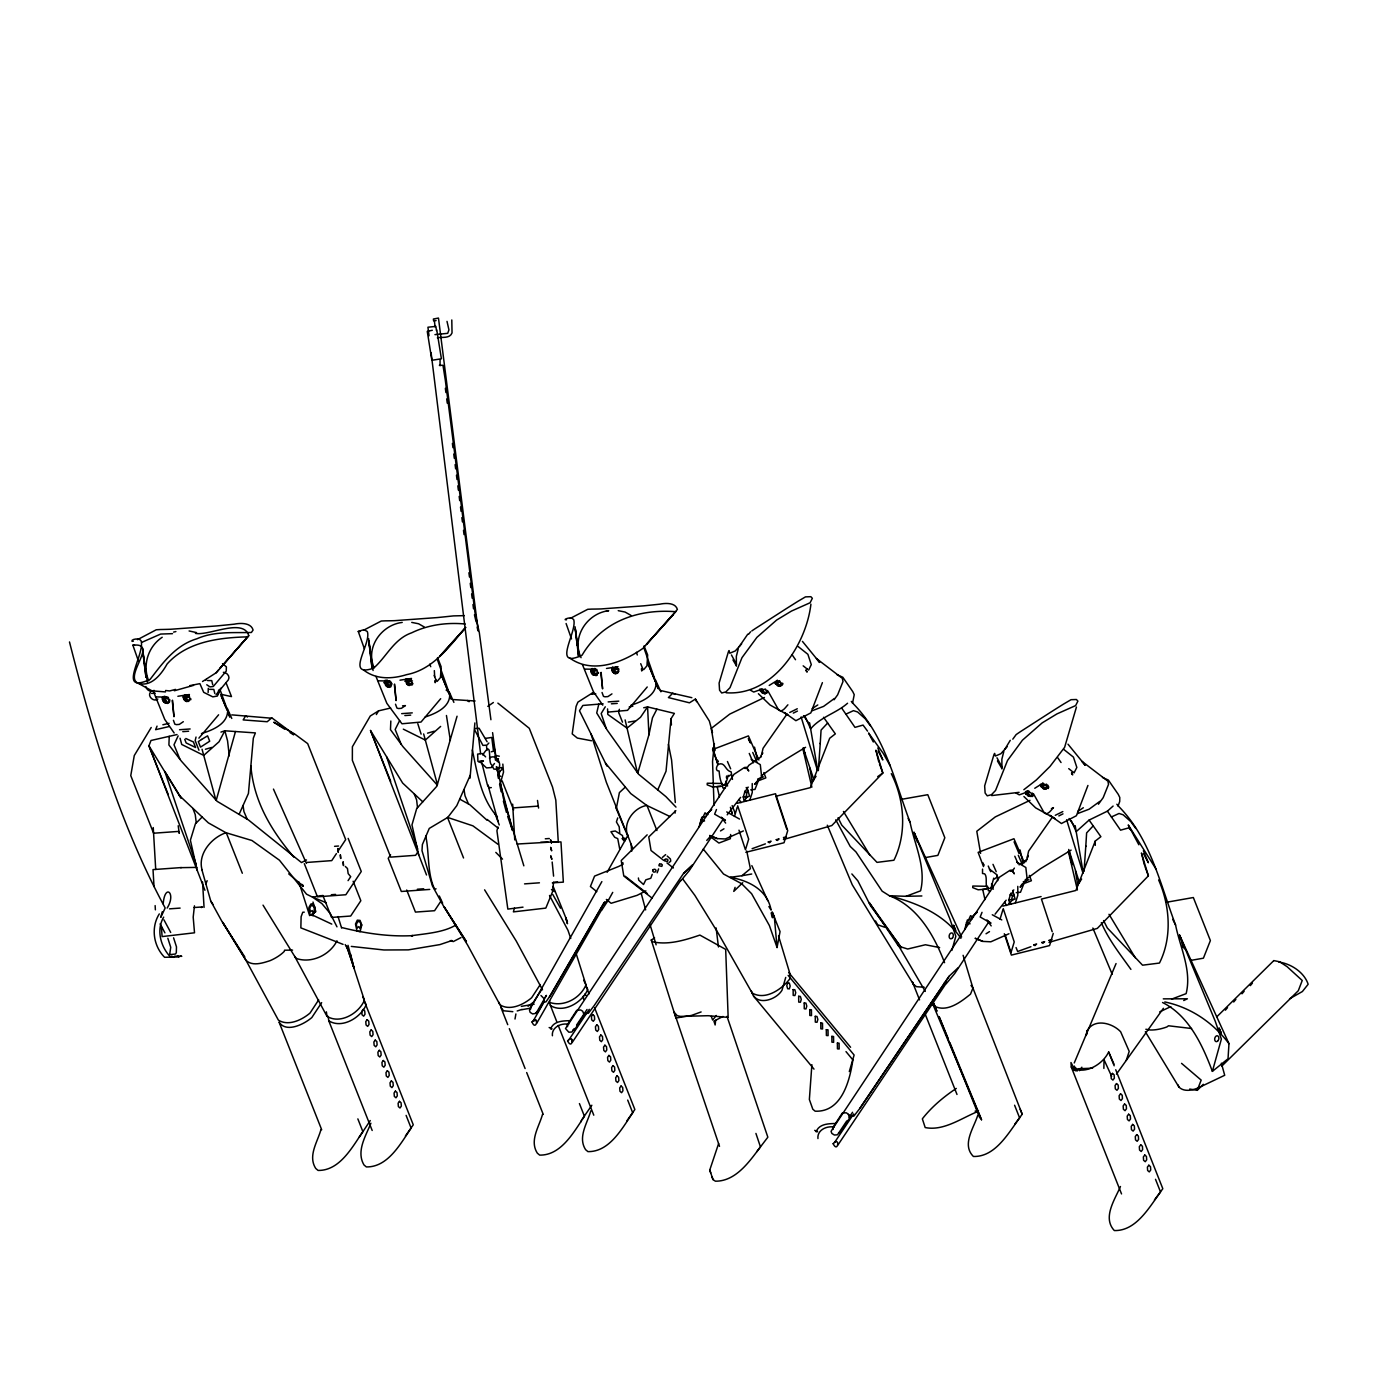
<?xml version="1.0" encoding="UTF-8"?>
<svg xmlns="http://www.w3.org/2000/svg" width="1377" height="1377" viewBox="0 0 1377 1377"><rect width="100%" height="100%" fill="white"/><g stroke="black" fill="none" stroke-linecap="round" stroke-linejoin="round"><path stroke-width="1.5" d="M1047.656 785.028L1048.792 787.145M169.233 736.334L168.906 744.974L181.42 761.188L217.136 801.328L248.462 819.969L301.494 862.57L306.486 859.954M390.827 721.014L390.483 729.672L402.996 746.713L437.249 785.045M1086.918 1034.127L1087.09 1030.839C1094.147 1018.085 1112.272 1022.836 1120.654 1031.786L1129.209 1051.374L1126.248 1060.428M818.334 770.621L820.262 743.098M1084.026 871.366L1085.816 845.926M162.486 698.982L167.822 698.432M591.094 671.167C605.553 669.893 584.468 666.313 592.764 674.61L594.193 675.229M612.111 669.635C624.779 669.102 608.737 664.368 612.61 671.942L615.209 673.697M218.375 693.629L218.599 690.015M820.227 743.7L821.071 730.085L827.646 723.045M1085.782 846.511L1086.625 832.913L1093.2 825.856M1180.537 939.08L1179.555 935.121L1228.972 1043.663L1228.026 1058.775L1212.38 1071.358C1202.482 1045.04 1188.919 1015.641 1162.567 1002.508M726.436 777.953L726.574 776.043M811.879 1064.696L809.366 1099.517L812.809 1109.225L815.15 1111.187C841.863 1112.358 849.747 1080.566 852.897 1059.929L845.994 1051.598M730.636 834.496L730.326 838.713L718.897 843.051L711.066 837.182M752.238 783.547L752.238 792.618L749.897 799.813M1017.792 886.358L1017.792 895.429L1015.434 902.641M188.838 696.9C184.243 698.552 180.421 696.177 186.274 694.697M301.89 884.344L303.181 886.099L288.705 873.861M384.166 682.837L385.112 680.341L387.35 680.118M405.182 681.305L406.129 678.809L411.448 679.687M470.022 778.177L474.893 722.908M643.696 707.761L647.586 706.917L674.386 713.389L671.029 718.691L666.038 771.206L657.741 789.916M714.388 743.649L712.546 761.429L714.026 805.407M194.45 905.825L193.193 917.134L194.518 932.797L162.107 936.584L161.367 926.428M451.794 319.963L452.035 332.89C449.78 338.845 442.241 336.797 437.37 337.795M553.537 882.433L552.504 891.848L545.826 908.097L513.397 911.884L514.464 908.063M1025.779 861.778L1028.326 855.599L1027.242 857.423L1028.619 851.106L1052.252 817.301M766.903 690.29C767.815 697.812 756.076 690.204 762.479 688.896M781.861 682.906L779.83 686.366L775.354 683.095L776.68 681.546L779.33 681.994L775.647 683.68M1032.457 793.1C1033.06 801.173 1020.873 791.534 1028.894 791.844M1047.415 785.716L1045.367 789.176L1040.892 785.923L1042.217 784.374L1044.885 784.804L1040.892 786.749M760.672 691.185L762.032 690.273M1026.209 793.995L1029.566 792.291M326.401 1011.854L326.969 1016.278C340.085 1024.591 358.984 1013.334 364.389 1000.253L348.054 949.855L345.214 944.588M328.174 1016.346L328.759 1020.787L372.186 1130.483M359.208 1137.213L370.258 1120.551M549.767 1001.045L549.492 1003.076L556.669 1021.441M580.801 1121.911L580.922 1121.016M756.782 1151.723L767.85 1137.195L727.004 1016.364M755.921 1133.426L760.448 1146.852C749.501 1161.482 735.817 1181.414 715.386 1181.191L712.993 1179.573L709.757 1170.037L718.622 1143.564M1075.144 1070.273L1073.871 1070.187L1074.439 1066.108M514.998 1019.032L515.893 1013.954M138.543 661.339L132.881 645.211C158.613 642.319 125.066 674.403 137.029 682.648L151.986 690.841L165.498 691.925M552.401 1035.762C551.437 1027.913 560.129 1022.836 568.598 1024.213M817.955 1138.572C816.991 1130.724 825.666 1125.646 834.152 1127.023M703.268 849.11L723.527 874.016L741.618 883.69L751.618 893.725L769.399 925.568L777.058 947.514L780.053 931.627L772.136 911.867M616.397 808.161L619.392 792.601L625.313 787.11M782.687 684.455L782.893 683.422M619.34 709.293L618.686 712.563L622.49 722.185M216.223 800.312L235.467 731.531M715.661 1020.254L715.145 1024.97L713.923 1021.166L723.011 1016.467M728.175 775.337C724.56 791.62 720.223 785.062 719.121 771.034C714.921 771.568 716.212 765.44 718.777 764.201C725.231 761.774 725.094 770.741 731.135 771.808L732.478 779.399M993.729 878.147L991.079 887.649M745.973 790.26L745.439 792.601L744.578 792.016L747.04 792.515L746.041 796.784L743.046 796.973M1011.51 893.088L1010.976 895.429L1010.116 894.826L1012.577 895.325L1011.596 899.611L1008.601 899.783M1074.249 1062.958L1116.058 963.556M1086.005 1035.521L1087.09 1030.839M598.806 704.129L596.723 712.976L607.446 730.43L638.549 774.184L665.934 796.646L675.969 807.094M198.976 750.241L195.173 740.619L196.033 737.039M391.533 683.87L387.591 686.675L384.579 682.889M497.097 761.447L498.474 758.727L495.754 758.916M738.279 648.687L736.334 656.364L736.385 666.175M1003.816 751.498L1001.871 759.175L1001.922 768.986M162.228 911.815L160.799 917.34L165.171 907.977C120.023 824.462 92.689 733.407 69.487 641.957M649.135 734.061L637.758 773.082M810.915 604.21C806.044 645.331 772.704 696.108 726.109 692.769M1076.453 707.038L1064.628 747.315L1049.98 766.473L1036.347 779.95L1023.851 789.71M497.975 826.957L496.925 830.779L507.838 909.095L523.019 907.15M951.886 950.405L955.827 936.291L949.751 918.545L914.001 832.31L915.481 838.249M1212.38 1071.358L1221.365 1039.101L1215.289 1021.355L1179.555 935.121L1184.323 948.822M699.155 826.648L701.822 817.232L706.212 816.475M964.709 929.475L967.36 920.043L971.766 919.302M785.733 977.412L781.981 990.287C776.06 1000.132 756.369 1006.432 751.842 992.283M849.299 1071.581L854.119 1055.04L788.143 975.364M470.28 775.182L456.803 805.631L447.818 817.37L429.263 828.42L422.378 844.583L421.999 850.642L432.378 885.824L443.842 906.668L466.407 941.661L444.306 907.082L467.578 945.001L499.971 1004.797C509.869 1011.2 523.535 1004.676 531.642 997.74L540.266 984.572M734.457 816.441L737.297 807.042M999.995 919.268L1002.852 909.87M1053.25 933.451L1049.584 945.569L1011.372 955.104L1004.315 933.744M612.662 667.088L611.801 668.413M700.187 823.429L705.007 812.826L707.916 814.599M965.742 926.256L970.561 915.653L973.453 917.426M735.094 887.356L733.769 891.401L742.754 882.709M482.725 754.975C492.553 739.449 487.923 758.934 491.038 764.338M457.061 716.212L436.922 786.164L416.715 808.523L411.964 824.909L418.711 854.824M760.397 691.306L764.424 689.326L762.789 689.997M774.976 682.665L775.492 683.956L779.382 681.942M1025.934 794.133L1029.738 792.257M852.501 703.32L854.239 694.679L852.724 691.547L842.81 677.243L836.958 674.661M1118.055 806.13L1119.708 801.517L1119.794 797.507L1118.279 794.374L1108.365 780.07L1102.495 777.471M652.216 874.361L650.787 878.268L645.83 879.834L643.507 884.516L638.756 880.178L638.394 877.992M657.173 872.794L658.602 868.887M207.152 880.695L205.896 883.776M320.961 1129.588C317.502 1142.101 307.691 1155.837 315.729 1168.453L318.07 1170.433C339.723 1170.829 352.288 1147.11 362.874 1131.619L357.848 1118.881M542.555 1114.286C539.096 1126.799 529.284 1140.535 537.323 1153.151L539.664 1155.114C561.3 1155.51 573.882 1131.808 584.468 1116.317L579.424 1103.579M590.819 1110.791C587.359 1123.288 577.548 1137.041 585.586 1149.657L587.927 1151.62C609.563 1152.015 622.146 1128.314 632.731 1112.823L627.688 1100.085M822.396 682.648L810.829 712.907L795.889 720.687L784.253 712.494L787.696 714.663M1087.933 785.458L1076.384 815.735L1061.443 823.515L1049.808 815.304L1054.954 818.575L1035.642 807.851L1023.92 796.543M163.192 903.811C164.896 882.812 176.497 893.415 167.151 908.063M159.302 913.915C150.644 927.599 153.449 946.051 164.586 957.29L179.148 956.946L177.495 955.741M163.674 917.134C156.049 929.923 160.679 946.722 170.352 956.86L173.743 957.256M1071.306 820.812L1076.194 831.656L1089.087 820.09L1100.877 836.682L1095.249 841.072L1075.885 890.471L1041.442 899.078L1052.217 931.73M157.047 726.127L155.635 729.672L169.182 726.522M716.47 809.521L714.629 814.168L725.404 820.382L721.307 817.25L725.645 823.085M982.025 912.331L980.166 916.996L990.958 923.192L986.844 920.06L991.199 925.895M977.756 1115.336C973.763 1128.09 961.507 1144.631 973.401 1156.473C995.261 1157.093 1008.308 1133.219 1019.634 1117.952L1014.591 1105.232M169.836 699.757L169.457 702.184M391.929 683.663L390.861 686.727A3.563 2.943 -60.3 0 1 389.209 687.33M608.479 899.852L601.542 910.421M239.082 814.392L248.428 793.479L253.316 738.21L255.382 732.908L224.864 730.791L220.94 732.099M248.772 635.658L219.838 668.533L248.772 635.658C243.419 617.636 209.08 636.002 195.431 633.386M220.957 688.139L217.359 696.056L212.815 696.865L203.71 692.338L199.872 683.646L189.665 685.66M178.132 735.886L174.001 744.768L179.957 759.295M808.626 670.083L811.294 664.609L807.886 654.316L798.247 646.622M765.44 689.016L766.92 693.079L762.548 692.442M399.64 720.584L395.165 729.483L401.103 744.131M612.731 892.382L608.617 899.818L602.988 904.5L549.492 996.759M656.898 709.172L652.457 717.813L648.928 734.836L647.586 706.917L640.529 717.245L627.034 728.106L607.791 714.405L607.567 708.914M364.354 648.739L358.261 631.441L363.907 629.685L367.246 631.458C372.048 643.059 344.25 678.345 373.649 668.138C386.593 656.76 393.977 638.894 411.671 632.818C428.247 624.745 446.957 622.266 465.185 624.005M748.503 634.332L750.568 631.802M205.707 680.376L206.206 679.481M208.288 688.276L208.134 692.493M212.729 684.765L211.748 680.634L207.514 680.531M214.812 693.56L213.831 689.412L209.597 689.326M739.174 646.674L747.78 634.16M1004.711 749.484L1010.253 740.327M988.29 922.659L954.691 973.573L946.378 983.539L943.899 983.729M601.869 881.607L529.474 1010.064L530.128 1012.353L532.624 1013.92L535.997 1013.369L546.445 995.364L545.017 997.585M607.102 872.295L628.101 835.047M543.674 1002.68L533.243 1020.942L535.928 1020.495M536.72 1023.3L601.439 910.077M370.895 1123.202C365.731 1136.111 355.972 1151.396 363.993 1164.959L366.334 1166.921C387.987 1167.317 400.552 1143.616 411.138 1128.124L406.112 1115.387M811.862 782.308L816.062 776.301M1077.399 885.136L1081.616 879.111M982.541 869.111L982.524 873.483L984.658 873.844C988.824 878.216 982.059 891.78 992.714 887.683M169.285 700.308C167.684 705.781 159.405 700.549 163.708 697.158C169.991 697.709 165.997 698.827 162.211 698.776M412.394 682.682L408.608 685.161L405.595 681.374M618.927 670.96L615.657 673.439L612.335 670.909M760.534 756.352L762.772 752.789L761.653 754.458L763.065 748.296L786.715 714.474M605.278 706.797L601.181 713.544L606.241 728.485M376.334 714.577L378.641 710.825L390.672 708.019M1120.465 1186.509C1114.75 1199.728 1102.306 1217.716 1114.32 1230.556C1136.18 1231.158 1149.227 1207.285 1160.553 1192.017L1155.51 1179.297M1012.801 739.174L1016.123 734.612A103.981 2.393 -30.7 0 1 1020.753 731.445L1050.341 712.408A103.981 3.804 -31.5 0 1 1063.509 704.112L1071.031 699.688L1076.418 699.499L1077.898 701.134L1075.626 705.592L1056.985 713.888L1042.148 722.891L1022.44 740.189L1007.516 760.483L995.554 790.467L991.457 794.718L987.257 795.82L985.123 793.014L984.658 785.888L993.901 754.768L994.607 753.408L995.364 756.042L1000.855 753.718L1007.189 746.661M603.126 904.482L604.744 901.952L551.265 994.194L545.998 1001.819L543.054 1002.301M455.856 925.051C443.635 932.47 426.044 933.606 411.344 935.723L412.876 935.62C388.916 936.945 364.888 933.279 341.703 927.53M151.212 727.486L134.275 755.56L130.763 775.612L153.587 833.223L178.528 831.415L179.285 833.343L178.201 825.735M417.816 723.734L421.104 734.13M336.401 853.62L331.754 860.625L306.796 862.45M338.725 850.125L345.696 839.609L307.673 743.614L294.385 733.786L273.765 722.219L284.591 729.121M348.071 880.643L350.705 876.684L348.157 873.62L347.452 868.491L345.3 866.443M390.586 854.79L388.211 858.37L401.327 891.47L429.727 889.422M417.954 851.812L415.63 855.306L390.689 857.114L352.357 760.311L352.392 746.747L370.293 715.988L378.641 710.825M441.346 900.506L434.581 910.713L415.441 912.09L406.714 890.024M747.109 767.884L748.847 765.285L761.412 756.644M574.261 1028.516L571.937 1031.993L568.839 1032.216L565.517 1028.533L733.975 774.339L744.475 767.471L746.523 767.333L748.761 771L746.902 768.297L744.854 768.435M576.584 1025.056L587.032 1009.461M569.011 1039.669L589.304 1009.341M680.703 880.402L572.488 1042.045L571.489 1039.497M680.84 880.729L689.154 870.763L722.736 819.849M727.194 814.84L740.602 797.369M747.694 796.354L743.907 800.88M1012.646 870.712L1014.384 868.095M846.769 1120.947L837.491 1134.803L834.376 1135.027L831.88 1133.443L831.071 1131.36L832.534 1128.951L999.513 877.149L1010.029 870.298L1012.078 870.144L1014.315 873.827L1012.456 871.107L1010.408 871.262M849.093 1117.47L852.57 1112.272M834.548 1142.497L853.654 1113.941M838.025 1144.855L946.257 983.212L943.779 983.402M1013.231 899.164L1008.566 903.932L1011.286 903.742L1009.324 902.159L1008.928 899.577L1010.804 893.243M683.629 873.448L692.442 865.083L683.508 873.448L594.175 1005.606L588.34 1013.283L585.604 1013.489M848.387 1114.544L851.158 1116.299L853.878 1116.11L859.833 1108.416L949.063 976.259L957.979 967.893M859.833 1108.416L949.183 976.259M1079.482 1070.704L1081.857 1067.209M150.403 692.27C147.132 696.366 154.017 702.442 157.839 699.051M318.672 999.874L310.049 1013.042C301.942 1019.978 288.292 1026.502 278.378 1020.099L245.984 960.303L222.73 922.383L245.984 960.303C252.301 966.602 262.766 963.022 270.116 960.647A26.456 12.376 -21.6 0 0 284.316 951.352L284.523 950.216L292.561 950.113M321.667 1002.628L311.839 1017.534C304.059 1024.333 286.055 1033.284 279.032 1022.027L321.684 1129.742M542.039 989.082L533.415 1002.232L528.045 1006.277M582.127 1119.277L591.852 1105.249M336.969 940.801C330.101 954.743 312.028 963.539 297.002 958.685A26.456 12.376 -21.6 0 1 294.695 956.395L263.024 905.137M405.406 1135.991L413.272 1124.82L364.113 1000.649M576.378 954.347L585.982 984.934C580.319 998.084 564.587 1006.862 550.593 1002.731M745.267 790.415L743.373 796.767L743.769 799.348L745.749 800.915M626.983 1120.671L634.866 1109.518L594.589 1007.792M169.664 954.45L170.731 947.307L167.839 938.253M1116.506 1074.077L1163.41 1008.308M834.083 699.757L837.646 694.817L842.999 681.546L842.363 678.362L816.406 658.516L819.642 662.457L802.447 641.389M1098.433 804.22L1103.201 797.627L1108.537 784.356L1107.9 781.172L1081.943 761.343L1085.196 765.268L1068.001 744.2M412.945 683.577L411.878 685.195M1014.746 1124.234L1022.216 1114.234L972.937 988.049L963.108 955.311M1113.976 1064.146L1108.657 1051.925C1102.925 1064.473 1083.992 1075.798 1071.289 1067.055L1070.979 1062.528L1075.351 1070.876M1154.46 1199.901L1162.825 1188.712L1115.731 1069.757M995.072 914.173L1006.139 900.197M716.298 1015.469L712.649 1020.064L711.341 1016.484M498.577 776.198L499.851 771.223M216.103 694.628L228.324 679.877C230.493 676.572 226.878 672.337 223.367 672.303M202.522 681.512L216.12 672.802L247.567 636.811M198.908 738.158L218.599 714.801M440.692 698.707L421.001 722.064L401.964 723.768L386.851 703.337L375.973 676.434M647.224 686.985L627.516 710.343L608.479 712.047M741.635 643.851L735.318 650.908L729.81 653.232L729.053 650.598L728.347 651.958L719.104 683.078L719.569 690.204L721.72 692.992L725.903 691.891L730.017 687.657L741.979 657.672L756.902 637.362L776.611 620.063L791.448 611.078L810.089 602.765L812.344 598.324L810.864 596.689L805.476 596.878L797.971 601.301A103.981 3.804 -31.5 0 0 784.804 609.598L755.216 628.635A103.981 2.393 -30.7 0 0 751.825 630.924M1225.392 1010.167L1227.527 1007.637M1233.706 1001.991L1235.84 999.461M1242.002 993.798L1244.137 991.268M1250.316 985.622L1252.45 983.092M437.077 681.46L440.468 677.536L441.122 666.709L437.525 657.604M643.61 669.721L646.983 665.797L647.655 654.987L644.04 645.882M216.12 672.802L218.599 669.962M183.175 697.313C196.377 697.382 180.18 691.908 184.002 699.757M384.252 682.734L391.447 682.458L390.552 682.372M405.268 681.219L410.931 680.806M590.767 671.012L596.43 670.599M611.784 669.48L617.447 669.067M465.443 627.86L439.917 656.123L465.77 627.378C449.229 646.588 433.273 669.463 406.697 674.627C392.238 679.102 375.973 679.808 363.408 669.859M673.353 614.555L646.415 644.384L677.381 609.46C675.505 602.472 665.556 603.006 659.962 604.159A103.981 4.079 -6.1 0 1 643.679 605.846L601.129 608.927A103.981 5.078 -5.1 0 1 591.8 609.099L587.738 609.305L570.336 618.359M787.902 704.817C785.94 706.762 781.998 713.286 778.642 709.981L767.936 690.979M488.869 743.029L486.942 745.129L482.931 745.422L474.669 729.896M706.762 840.418L711.048 835.736M807.283 669.102L806.044 670.427L807.146 672.062L805.924 670.306L807.283 669.102L803.17 665.831M1072.838 771.929L1071.685 773.375L1072.838 771.929L1068.724 768.641M1144.356 864.859L1141.447 853L1148.384 875.841L1097.331 928.391L1048.999 942.367M168.665 698.535L168.149 699.051C171.075 703.01 164.138 704.663 163.157 700.738M189.682 697.02L189.578 700.532L187.857 701.582M597.274 670.719L597.17 674.231L595.449 675.281M202.126 817.06L195.396 823.807L190.387 840.211L197.118 870.126M706.762 814.272L711.668 809.418L706.074 814.805M971.095 918.304L976.568 912.349M647.156 834.841L621.216 860.539L623.798 876.013L652.164 898.165M675.832 810.674L648.756 836.923L651.028 850.504L663.783 860.47M1216.941 1016.674L1273.587 960.819M1189.711 1089.052L1197.233 1090.343L1203.36 1084.301M1221.726 1066.194L1298.304 990.717L1302.229 980.493L1287.065 966.654L1279.663 961.783L1273.673 960.561M973.023 916.273L977.205 912.228M847.561 703.251C836.2 713.269 820.675 716.849 810.64 728.846L804.943 716.195M1089.087 820.09L1107.401 811.156L1113.098 806.061M440.64 726.436L425.321 740.069L403.323 729.156M662.44 857.372L665.642 854.618M669.05 862.604L670.754 861.141L670.392 858.955L667.225 856.064M834.342 698.518L823.601 706.384L812.155 710.739M1099.879 801.328L1089.138 809.194L1077.709 813.549M768.9 906.548L771.086 910.077C767.471 889.8 748.623 880.54 730.206 877.304L741.893 875.738L750.396 868.68L746.695 850.917M728.967 776.215L730.447 774.941M994.504 879.042L995.984 877.769M162.211 637.258C148.131 646.553 142.227 665.229 148.733 680.892M154.121 690.376C151.143 692.924 146.41 690.066 145.842 686.555M151.642 693.388L155.222 693.268M761.274 775.905L774.872 765.939L805.579 747.298M1025.125 879.972L1040.41 868.767L1071.117 850.108M877.7 776.628L882.829 773.013L875.91 750.19L878.801 762.032M487.819 706.349L493.362 702.511M1019.1 864.859L1026.949 859.472M183.33 721.703L179.285 724.422L176.394 724.629L174.845 724.182L173.416 720.291M611.956 693.888L607.911 696.59L605.019 696.796L603.47 696.366L602.042 692.476M617.722 817.921L616.414 821.914L619.185 826.768L619.719 832.775M1014.074 841.829L1019.032 853.533M812.241 708.587L817.783 704.938M1077.795 811.414L1083.32 807.748M311.185 914.638L315.832 911.626L312.992 902.055M712.494 732.581L709.344 721.032L695.419 699.068L689.464 702.821L668.396 697.571L672.664 693.285L675.229 694.421M720.498 830.951L723.958 828.799M986.035 933.778L989.495 931.609M436.027 680.066L435.201 682.699L434.874 680.617L436.027 680.066L434.185 675.401M642.56 668.327L641.407 668.878L641.716 670.978L642.56 668.327L640.718 663.68M769.209 685.436L777.351 680.376M1034.764 788.264L1042.905 783.203M701.117 1011.94L691.478 1015.434L675.952 1018.033L651.269 940.009L654.609 937.961M956.292 1088.432C943.693 1096.798 931.592 1106.953 922.349 1118.847L925.189 1127.556C943.555 1131.274 961.301 1118.227 977.756 1111.532M201.352 907.563L202.471 906.927L194.157 907.529M137.476 639.668L156.255 629.771L160.61 629.513A112.122 4.561 -4.8 0 0 170.679 629.255L216.637 625.933A112.122 3.46 -5.8 0 0 234.228 624.177C240.321 622.92 251.062 622.507 253.093 630.064L251.371 632.491C233.092 632.955 214.192 631.079 196.859 638.79C175.722 645.056 162.761 662.871 150.127 679.36C115.685 695.075 145.583 653.92 141.039 640.718L139.559 639.41C137.838 638.222 130.591 639.41 132.037 641.338L133.311 641.217M363.838 630.098L381.257 621.027L385.302 620.838A103.981 5.078 -5.1 0 0 394.648 620.666L437.197 617.585A103.981 4.079 -6.1 0 0 453.463 615.898L464.29 615.639M142.158 642.181L160.661 634.057L172.504 633.661M494.481 763.478L491.382 767.557L486.511 767.901L479.42 761.257L483.43 760.965L478.662 761.963M765.388 843.86L752.1 848.68M1030.925 946.688L1017.655 951.49L1016.054 947.565M645.865 890.885L637.103 895.343L611.113 903.295L606.345 899.422M789.744 712.494L797.283 708.759M793.29 713.114L797.438 711.066M1040.478 784.356L1041.787 786.577M1051.391 808.643L1053.457 807.628C1051.477 809.573 1047.536 816.113 1044.179 812.791L1033.473 793.789M1055.281 815.304L1062.82 811.587M1058.844 815.924L1062.992 813.876M764.424 697.519L729.758 714.095L711.238 728.433L715.042 750.568M1029.979 800.347L995.296 816.905L976.792 831.26L980.596 853.396M1159.744 1011.837L1170.811 1006.621M1183.721 1000.528L1187.404 998.79L1163.29 998.859M1026.967 790.966L1025.521 791.741L1026.089 794.15M536.083 1012.611L538.08 1011.682L544.156 1000.89L544.139 998.721L540.972 995.502M845.874 714.147L853.482 710.652L857.613 711.978L865.221 718.76L870.247 725.662M1111.411 816.957L1119.036 813.48L1123.15 814.788L1130.775 821.57L1135.784 828.472M743.391 830.933L725.283 838.972L717.245 838.593L709.826 835.598M1008.945 933.761L990.82 941.799L982.799 941.403L975.364 938.408M460.968 937.617L453.274 941.575L450.399 940.663L451.931 940.56L439.883 944.605L408.349 949.872L383.942 949.975L351.307 946.412M1045.573 784.529L1046.589 784.202L1045.591 785.165L1047.656 788.057L1043.973 788.918M778.504 681.03L777.196 680.427M1044.059 783.857L1042.75 783.238M1029.101 791.241L1027.793 790.622M757.66 779.055L763.374 776.886M757.884 780.948L765.836 777.902L763.839 772.583M1023.214 881.882L1028.929 879.696M1021.441 884.516L1031.39 880.729L1029.376 875.393M835.753 819.831L850.211 846.425L855.978 851.933L882.141 891.177L889.422 895.756L906.049 896.307L920.576 890.833C926.394 867.51 914.552 844.703 910.042 822.207C894.723 781.465 885.067 736.299 853.706 704.163L851.313 701.409M1171.586 999.134L1186.131 993.643C1191.948 970.32 1180.089 947.531 1175.579 925.017C1160.26 884.292 1150.621 839.127 1119.243 806.974L1116.85 804.237M573.021 1030.082L574.811 1029.411L584.175 1015.004L582.695 1011.234L580.698 1009.978L576.722 1010.305L567.358 1024.712L567.565 1026.64M838.576 1132.892L840.366 1132.238L849.729 1117.814L848.232 1114.045L846.235 1112.788L842.259 1113.115L832.896 1127.539L833.102 1129.45M761.412 689.292L753.718 692.046L750.482 690.221M1026.949 792.119L1019.273 794.856L1016.019 793.032M1044.919 784.752L1041.666 786.594M1074.026 772.945L1076.848 767.437L1073.44 757.126L1063.801 749.449M193.572 685.367L174.363 690.755M162.297 697.623L164.362 696.263L167.323 697.261M402.222 622.421C381.532 624.883 365.146 647.5 374.096 667.673M606.018 611.319L608.72 610.7C587.204 613.195 571.162 637.155 581.06 657.69M590.922 669.79L592.213 668.499M517.201 1010.976L521.935 1009.427M630.838 705.317C641.097 701.977 656.106 695.901 656.037 683.25M779.141 686.142L779.623 685.195A1.756 1.016 21.9 0 0 778.435 684.249L776.852 685.04A1.756 1.016 21.9 0 0 778.039 685.97L779.141 686.142L777.506 685.058M1044.678 788.952L1045.16 788.005A1.756 1.016 21.9 0 0 1043.99 787.076L1042.406 787.851A1.756 1.016 21.9 0 0 1043.577 788.797L1046.331 789.038M1029.721 796.336L1030.203 795.39A1.756 1.016 21.9 0 0 1029.032 794.46L1027.449 795.235A1.756 1.016 21.9 0 0 1028.619 796.181L1029.721 796.336L1028.103 795.252M436.079 320.583L433.6 320.755L433.394 319.016L438.471 318.07L478.163 630.649M485.53 738.382L491.778 737.435L493.5 751.153L491.279 751.808M491.296 787.61L489.248 787.747L487.441 784.993L481.64 762.101M201.472 733.58C212.024 730.344 226.895 724.422 227.618 711.685L229.77 717.124M205.414 749.26L211.783 747.418M425.166 717.021C435.184 713.682 449.195 707.744 449.728 695.592L451.157 699.206M427.541 733.166L434.237 731.221M783.444 839.54L831.794 825.563L882.829 773.013L879.473 763.874M748.279 787.145L747.126 787.782L749.553 796.113L745.99 797.558M1013.816 889.955L1012.663 890.592L1015.09 898.94L1011.544 900.386M175.516 689.395L169.664 690.944L165.55 690.497M1019.1 792.343L991.664 795.579M737.315 803.29L775.544 793.737L787.713 830.641L784.047 842.741L745.818 852.294M1002.869 906.1L1041.081 896.547M173.588 632.095L175.895 631.561M162.865 724.767L169.078 723.321M177.013 734.561L151.005 740.482L148.94 745.783L204.932 890.282M629.186 706.986L632.869 706.194M436.061 888.802L434.564 889.094C426.99 872.743 429.452 853.568 425.768 836.063M321.443 895.566L312.579 897.184L306.537 894.189L279.445 860.212L251.939 840.504L225.914 832.706L208.375 822.878L179.32 795.51M975.088 1111.136L978.445 1110.551M134.533 645.176L132.881 645.211M900.661 799.486L927.788 794.701L944.829 837.75L937.875 855.375L925.344 857.578M1166.216 902.314L1193.343 897.529L1210.383 940.577L1203.412 958.185L1190.898 960.389M741.893 875.738L751.722 874.016M628.342 722.133L634.849 721.032M521.349 1006.363L534.156 1004.194M521.952 1009.651L530.352 1008.222M622.025 838.627L624.934 838.163M623.144 839.282L626.036 838.8M432.292 330.273L427.266 331.392L431.879 360.292L441.397 358.777L436.767 329.878M177.874 696.28L189.424 694.524M399.967 680.186L411.516 678.431M606.5 668.465L618.032 666.692M489.42 758.038C498.095 751.928 505.118 771.24 493.758 769.037L491.813 765.01M247.533 636.862C219.201 637.62 186.962 641.579 167.065 664.058C161.47 674.145 150.403 688.569 137.029 682.648M359.999 631.561L358.261 631.441M566.481 619.822C561.592 619.977 570.956 616.5 572.35 618.48L573.727 619.719C577.462 632.009 551.075 669.532 582.075 655.194C601.99 621.44 638.05 608.668 675.78 611.715L642.973 648.343C622.697 662.612 592.403 674.351 569.906 658.137M1289.578 998.79L1302.384 991.526L1308.15 984.28C1304.294 972.317 1290.92 963.676 1278.768 962.024M750.723 789.847L754.957 789.434L759.02 779.055L754.544 784.391L761.653 776.8L760.293 764.648L751.136 759.278M1016.26 892.657L1020.495 892.244L1024.557 881.865L1020.082 887.201L1027.208 879.61L1025.831 867.476L1016.691 862.105M595.759 693.819L591.611 694.18L592.798 692.734L577.91 702.115L576.085 706.418L572.212 733.924L577.342 738.072L591.508 740.757M434.943 334.628L447.697 333.337L448.936 329.878L447.009 321.375M603.074 703.785L582.85 705.454L579.476 710.756L606.947 766.077M570.181 1020.684C563.021 1020.839 553.623 1020.942 550.576 1028.946L552.057 1028.826L549.148 1027.517M835.719 1123.512C828.575 1123.649 819.177 1123.752 816.131 1131.756L817.594 1131.636L814.702 1130.345M512.829 1011.682L503.466 1010.77L500.626 1006.725L507.734 1024.677M439.366 365.318L442.981 365.301L445.322 380.241L475.099 613.402L479.334 632.714L490.918 719.723M476.098 621.784L474.445 614.762M412.463 680.944C410.466 680.307 402.48 682.166 407.54 679.377C415.097 679.395 410.346 690.101 406.267 683.13M402.532 705.833L405.423 705.609L401.378 708.329L398.487 708.535L396.937 708.088L395.509 704.198M271.975 718.26L231.801 714.87M179.561 729.741L190.146 728.967M401.688 713.647L412.274 712.873M182.78 731.652L188.615 731.221M404.872 715.558L410.707 715.128M608.169 701.909L618.772 701.151M611.405 703.819L617.223 703.406M475.065 728.571L479.093 728.278L487.131 741.79M498.922 767.781L501.658 767.574L501.934 769.76L497.699 772.463L498.904 775.492L500.712 776.318M723.149 785.165L727.176 784.873M512.881 807.938L537.822 806.13M334.559 846.321L338.57 846.029M545.292 838.8L549.303 838.507M181.403 867.562L153.019 869.61L154.017 886.547M517.098 844.032L548.098 842.242M331.323 894.723L335.575 894.413M417.334 889.249L423.703 888.785M169.491 908.854L180.129 908.097M524.551 883.879L539.423 882.812M553.451 882.244L557.599 881.951M552.332 882.881L563.348 882.141L560.973 841.932L540.713 842.276M304.265 912.159L302.751 912.262L301.115 916.738L300.857 927.874L343.062 944.364M169.905 954.622L175.413 954.037L176.308 952.781L176.48 946.877L173.588 937.84M780.019 686.262L782.102 685.23L780.053 682.338M1030.616 796.457L1032.698 795.424L1030.633 792.532M924.242 987.275L916.462 986.672L913.399 984.245L852.243 884.757L827.302 825.219M906.049 896.307L921.867 895.962M552.177 842.173L556.239 842.104M180.662 867.665L196.945 867.39M1092.598 1068.191L1078.415 1068.724L1073.871 1070.187M584.829 669.102L595.518 669.256M378.296 680.823L389.002 680.978M156.203 696.917L166.91 697.089M485.616 756.885L482.449 753.563L477.63 754.097L477.939 761.447M388.348 681.133L390.431 681.219M186.584 701.53L184.07 698.724M165.567 703.045L163.656 701.633M1103.872 1068.432L1104.027 1059.739L1111.669 1076.366M389.76 682.372C386.868 682.803 381.704 682.51 387.316 680.961C394.338 682.2 388.624 691.151 385.25 684.644M596.947 669.48L594.881 669.394L594.83 668.379M189.355 695.798L187.272 695.712L187.238 694.679M453.377 699.568L475.117 700.996M499.3 756.197L495.513 755.491L493.827 745.06M724.973 788.143L722.839 787.937L721.978 783.479L707.262 783.22L707.193 784.821L712.597 786.955L721.169 786.301L717.159 786.577L719.414 796.801M990.511 890.971L988.376 890.764L987.533 886.306L972.799 886.031L972.73 887.631L978.152 889.783L986.724 889.112L982.696 889.404L984.968 899.611M1191.57 1028.516L1168.522 1025.779L1166.87 1026.949A26.456 12.376 -21.6 0 1 1150.139 1029.996L1145.853 1029.256M760.19 690.221L759.966 688.93M884.585 927.186L877.631 924.759L875.548 920.989M764.149 693.612L765.268 693.801M939.63 947.583L925.413 944.76L907.701 949.011L898.613 946.188L869.18 902.537L901.419 947.789L870.505 905.722L857.819 880.781L851.864 873.947M618.239 610.665L625.055 612.042L630.89 615.33M411.74 622.404L418.556 623.764L424.391 627.051M440.055 365.748L440.072 359.672M221.835 694.49L231.508 696.607L226.052 682.803M189.097 630.959L196.515 632.594M660.289 690.462L691.856 697.691M700.79 819.986L704.559 821.002M966.327 922.797L970.096 923.829M1164.804 1001.94C1191.036 1007.534 1213.034 1022.56 1228.972 1043.663M222.489 663.68L226.396 666.864L226.241 671.081L213.263 686.503L209.958 686.882L206.757 684.765M326.332 902.71L312.579 897.184L321.857 903.57L330.342 913.639L336.969 926.841M975.243 938.271L982.799 941.403M709.689 835.46L717.245 838.593M331.771 924.105L314.008 915.774M669.962 816.527L646.691 805.39L630.786 793.6L605.45 763.082M497.045 767.695L499.558 768.986M185.809 738.485L193.417 741.962L195.586 747.487L186.153 742.926L184.742 739.346M992.283 914.758L1001.785 919.922M726.729 811.931L739.535 819.057M931.695 1002.232L933.83 1005.864C946.67 1013.076 961.026 1001.836 970.51 994.142L972.937 988.049L971.009 985.416M459.729 799.142L469.798 804.684L487.079 820.279M593.831 674.971L591.783 672.923M186.222 701.272L183.743 698.793M787.541 714.715L770.087 705.024L758.383 693.715M498.095 844.376L472.913 825.839L447.491 817.387L463.55 857.974M551.471 889.525L555 891.659M173.382 957.376L171.746 956.154M290.013 732.564L293.611 734.87M446.131 690.118L449.401 692.218L453.894 702.373M1181.552 1063.354L1201.174 1080.102L1197.233 1090.343M180.37 955.776L181.764 956.327L174.604 956.189M467.285 700.48L469.092 701.719M247.499 717.021L245.691 715.782L243.161 719.913L267.207 721.737L271.768 717.813L293.99 734.371M624.728 841.106L623.282 840.108L622.49 835.546L615.278 830.985L610.923 831.708L614.693 837.268L617.739 838.627L619.753 849.196M682.785 879.06L694.851 895.36L718.329 933.417L752.169 993.024C765.405 1000.718 781.775 989.306 789.761 978.927L789.83 973.401L778.521 935.895M746.179 787.472L748.348 791.878M989.409 869.076L996.69 874.619L997.757 880.643M666.984 862.966L673.37 867.958M625.089 876.202L647.431 893.656M598.444 673.37C598.926 669.601 594.898 678.19 592.317 673.938M487.148 819.453L498.181 828.179M190.835 699.671C191.386 695.953 186.962 704.697 184.535 700.015M1061.047 762.531L1057.725 757.711M795.51 659.721L792.188 654.884M596.792 891.676L590.423 886.513L594.571 876.099L618.669 866.46L623.092 864.205L622.817 862.622M497.872 703.113L529.267 728.295L552.521 787.042L555.809 800.14L558.27 842.07M550.335 1005.485C563.468 1013.782 582.351 1002.525 587.755 989.443L586.223 986.311M328.759 1020.787C341.875 1029.084 360.757 1017.844 366.179 1004.745L363.872 1000.046M584.674 994.194L586.292 995.623M496.391 759.002L498.302 762.152M502.519 859.11L495.823 852.397M422.773 801.827L402.652 783.065L370.516 730.481L426.526 874.98M1138.848 844.789L1131.085 830.245L1128.606 827.921L1120.534 830.176L1107.401 811.156M960.922 938.339C944.467 914.087 916.893 902.985 889.422 895.756C917.96 906.772 934.174 935.517 944.57 962.678M1103.579 920.576L1107.297 927.943L1142.549 965.191L1159.451 963.057C1172.343 937.513 1169.951 905.636 1158.625 879.937M838.042 817.766L841.76 825.116L876.994 862.381L893.914 860.246C907.116 833.55 904.603 799.882 891.28 773.65M1145.337 1031.717L1178.936 1087.055C1184.254 1092.529 1193.773 1090.119 1199.797 1087.141L1224.704 1075.282L1221.382 1063.199M549.509 895.463L568.012 930.404L570.749 938.443M788.66 972.489L850.59 1047.277M753.408 995.95L813.996 1069.12M497.441 816.871C480.78 798.557 477.44 773.203 472.311 749.983M293.921 857.183C271.303 830.589 253.798 801.603 250.855 765.922M823.549 717.279L835.34 733.872L829.694 738.261L810.347 787.644L775.905 796.25L786.68 828.902M1069.086 818.489L1074.576 826.407M803.548 715.679L809.022 723.596M602.765 705.162L593.384 691.615L582.488 664.712M174.156 732.977L164.758 719.431L153.863 692.545M1071.478 773.134L1072.683 774.872L1071.685 773.375M841.863 708.329L854.979 727.366L863.069 725.094L867.544 731.135M1130.913 969.374C1120.138 954.227 1108.812 940.061 1101.307 922.642M201.851 869.61L210.784 901.126L212.987 904.396M655.469 679.945L660.908 691.805M244.813 956.963L222.248 921.97L210.784 901.126M484.601 889.835L516.272 941.093L542.504 989.753M180.748 797.249L164.844 771.516L196.102 864.274M181.058 798.367L148.94 745.783L168.304 794.701M997.464 760.982L1001.664 768.108M732.96 659.944L736.11 665.28M925.292 991.388L897.356 943.606M933.83 1005.864L932.659 1003.816L981.474 1119.794M1155.888 868.818L1128.245 824.961L1131.085 830.245M890.334 766.008L883.191 753.305L868.56 732.994L873.311 741.979M552.814 894.551L560.525 908.235M227.274 708.312L231.784 718.467M651.269 940.009L652.199 941.679C667.965 945.397 684.868 940.198 699.877 935.086L725.679 949.39L728.158 1017.362L708.157 1015.71L680.445 1016.398L677.243 1015.675L674.196 1012.302L719.517 1146.352M1004.711 902.228L1006.501 905.515M739.156 799.417L740.964 802.688M996.982 757.78L1002.06 767.109M731.445 654.97L736.523 664.282M294.695 956.395L326.969 1016.278M163.932 919.836L170.696 932.436M160.111 923.864L164.93 932.866M1143.598 853.774L1148.366 862.759L1143.375 850.762M878.061 750.964L882.812 759.949L877.82 747.952M1172.722 919.388L1175.579 925.017M908.131 818.454L910.042 822.207M1135.25 957.721L1109.001 914.294M869.696 854.893L843.447 811.483M1012.87 891.435L1013.937 895.945M983.677 864.515L982.799 862.914L984.021 865.599M718.14 761.688L717.245 760.087L717.778 761.361M583.676 980.252L585.982 984.934M362.857 997.12L364.389 1000.253M779.537 680.668L780.036 681.718M961.611 936.98L914.001 832.31L917.409 842.087M612.799 671.391C613.763 675.315 620.717 673.663 617.791 669.704L618.996 669.205L615.846 666.847M439.332 895.997L442.619 903.192M751.842 865.651L767.729 900.61M993.178 889.267L991.492 883.965M695.419 699.068L696.573 701.668M553.175 886.478L567.444 921.815M273.455 789.09L306.417 863.362M992.989 864.343L996.208 871.675M996.638 874.722L998.239 878.388M727.452 761.515L730.653 768.848M498.835 1002.232L499.971 1004.797M1024.436 862.811L1013.954 838.731L978.135 852.363L983.471 866.581M1018.309 855.272L1022.388 864.67M1014.797 856.236L1018.068 863.723M988.256 866.047L990.7 871.693M758.882 760.001L748.417 735.903L712.58 749.553L717.933 763.753M752.754 752.462L756.851 761.86M749.26 753.426L753.322 762.789M725.989 782.291L727.59 785.992M247.24 819.246L243.953 811.621L243.058 805.493M751.205 990.786L752.169 993.024M338.036 916.548L341.565 927.943M615.743 807.335L627.344 835.099M628.256 836.717C621.888 823.911 633.403 807.507 646.966 805.425L656.915 830.538M468.473 803.961L465.03 795.803L464.015 789.658M1178.058 1084.956L1178.936 1087.055M1092.856 928.029L1112.186 974.227M913.399 984.245L912.521 982.128L919.543 999.874M1219.144 1028.86L1221.33 1033.352L1219.041 1027.948L1220.831 1032.905M953.59 926.033L955.741 930.645L953.486 925.137L955.294 930.095M1020.219 1109.432L1022.216 1114.234M655.521 681.77L647.603 662.681L658.206 688.414M448.988 693.509L441.088 674.403L450.055 696.177M221.37 696.228L226.103 707.692M220.63 694.456L227.136 710.291M939.303 1016.983L948.237 1038.723M949.872 1042.682L981.56 1119.742M730.602 809.504L732.203 813.446L730.395 807.301M487.923 784.856L498.113 821.467M1075.489 1067.399L1077.038 1071.203M939.183 1017.001L979.77 1117.9M414.202 793.84L416.611 799.865L417.506 807.645M1108.657 1051.925L1114.165 1065.798M1071.289 1067.055L1121.532 1193.928M925 1013.661L956.998 1094.474M732.151 805.597L735.249 813.411M656.915 684.885L658.413 688.672M656.76 685.058L658.189 688.672M585.69 985.347L589.063 993.833M502.14 780.845L513.638 809.865M451.14 698.5L437.249 659.204M429.744 664.179L430.743 666.709M558.236 1025.435L593.78 1115.181M509.318 1028.671L525.102 1068.552M526.685 1072.545L543.261 1114.441M370.516 730.481L390.672 781.344M348.157 838.369L361.273 871.486L345.851 894.74L317.45 896.806L304.334 863.689M353.132 881.246L360.843 900.713L350.687 916.032L331.564 917.426L322.82 895.343M229.787 716.488L219.89 689.275M242.318 873.242L226.241 832.672C211.593 837.371 197.496 854.033 202.075 869.868M625.296 829.729L606.345 782.274L591.06 734.079M628.119 836.424L632.766 848.662M192.935 808.54L195.241 814.599L196.274 822.93M750.465 742.737L748.348 738.571L750.207 742.685M495.032 813.532L499.231 824.961M1145.027 866.684L1148.384 875.841M656.158 682.992L643.765 647.465M566.102 623.523L571.524 638.945M1068.724 849.454L1079.499 882.726M804.099 750.689L813.962 779.916M709.757 1170.037L710.721 1172.86M712.029 1176.75L712.993 1179.573M507.665 816.354L512.451 830.331L500.367 783.306L503.517 772.101L502.829 764.097M1077.399 889.99L1068.345 851.313M811.862 787.179L802.808 748.503M346.419 945.706L353.958 967.824L350.429 953.917M1003.231 908.613L1014.229 941.954L1010.993 952.591L1005.176 934.949M737.676 805.803L748.675 839.144L745.456 849.781L738.984 830.176M417.696 848.972L386.627 756.834M600.854 672.854L602.592 688.879L601.147 672.372M394.338 684.576L396.077 700.618L394.631 684.111M172.245 700.669L173.967 716.711L172.538 700.205M298.861 881.934L309.636 915.636M1082.907 872.863L1066.641 819.763M817.353 770.053L801.104 716.935M645.641 909.904L641.269 893.553M649.961 924.277L656.123 944.829M523.845 865.84L503.345 798.092L497.321 767.178M712.804 747.849L717.658 764.252M636.484 652.302L637.276 654.987M552.177 862.036L553.588 876.133M726.488 783.892L725.937 781.155M503.397 801.19L506.461 812.464M423.651 733.941L437.404 784.546M202.058 749.243L215.81 799.848M180.06 738.244L181.73 744.458L203.727 755.388L219.046 741.755L224.864 730.791L227.566 740.878L229.288 755.835M348.02 945.311L353.958 967.824M1068.69 850.9L1072.115 864.67M803.135 748.09L804.616 753.994M625.124 719.913L637.396 772.566M1020.047 849.953L1023.145 863.551M754.51 747.126L757.161 758.796M446.441 715.489L450.348 740.447M1069.068 850.762L1070.411 856.769L1070.222 855.685M803.514 747.935L804.856 753.959L804.667 752.858M477.148 627.12L477.922 630.683M302.992 885.222L303.181 886.099M1075.437 870.901L1077.709 884.774M809.9 768.091L812.172 781.964M499.576 784.202L501.159 791.758M668.396 744.389L671.58 760.001L675.315 802.516M674.73 811.191L675.109 813.118M497.699 774.683L498.44 778.504M1075.179 825.701L1083.2 872.846M809.624 722.873L817.645 770.036M142.829 651.046L147.391 682.372M537.495 800.45L538.579 808.058M575.362 629.186L579.269 656.674M368.881 640.907L373.081 670.513M492.587 732.65L496.202 759.054M493.741 747.504L494.326 751.756M494.911 756.007L495.496 760.259M496.374 766.628L496.959 770.879M445.356 388.314L445.907 392.548M446.716 398.917L447.25 403.151M452.396 443.428L452.947 447.663M453.756 454.031L454.29 458.266M455.098 464.634L455.649 468.868M456.458 475.22L456.992 479.471M457.818 485.823L458.352 490.074M459.161 496.426L459.711 500.66M460.52 507.029L461.054 511.263M461.863 517.632L462.414 521.866M463.498 530.334L464.032 534.586M468.903 572.746L469.454 576.98M470.263 583.332L470.796 587.583M471.623 593.935L472.156 598.169M472.965 604.537L473.516 608.772M436.423 330.549L435.907 326.383L427.937 327.227L429.004 335.764M434.323 320.548L435.132 326.917M486.529 746.334L487.01 750.19M142.692 650.77L146.014 677.364L142.554 648.498M431.104 352.822L480.59 753.58M716.126 927.943L718.45 946.946M575.225 628.91L577.238 645.572M577.738 649.72L578.495 655.968L575.104 626.81M368.743 640.649L372.014 667.69L368.623 638.532M168.338 697.313L168.459 698.466M1182.361 943.142L1182.74 947.428M774.201 915.464L777.058 947.514M583.332 996.105L583.607 999.444M631.148 844.153L631.682 851.296M671.029 718.691L671.408 724.956M512.657 804.151L514.757 839.918M202.557 882.02L204.054 907.426M153.243 827.56L155.721 869.472M155.136 905.601L155.377 909.836M434.34 670.616L434.667 676.589M530.575 1007.035L530.593 1009.203M1095.249 841.072L1095.266 845.375M597.377 674.988A3.563 2.943 -60.3 0 1 595.742 675.608M1048.482 787.937A3.563 2.341 87.7 0 1 1048.017 788.573M1033.06 795.958A3.563 2.341 87.7 0 1 1031.889 796.543M168.751 702.821A3.563 2.943 -60.3 0 1 167.116 703.423M313.25 914.19L313.233 915.825L310.118 914.672L309.016 910.317L308.93 907.46L310.909 903.983L312.596 903.828L314.799 906.754L314.937 911.694L313.25 914.19M761.808 691.908L761.894 692.424A1.756 1.016 21.9 0 0 763.082 693.354L764.665 692.579A1.756 1.016 21.9 0 0 763.478 691.633L761.808 691.908M771.344 912.951C772.549 924.862 774.976 910.249 771.344 912.951M361.067 925.051L360.12 928.787L358.846 926.566L357.125 928.081L356.316 924.552L357.71 921.454L360.206 922.074L361.067 925.051M567.599 1040.874C572.453 1050.944 574.88 1032.905 567.599 1040.874M833.154 1143.702C838.008 1153.771 840.435 1135.715 833.154 1143.702M361.772 924.983L360.12 931.661L356.987 931.059L355.49 924.036L357.297 920.163L360.068 920.404L361.772 924.983M314.49 909.491L313.371 913.003L312.183 910.576L310.393 911.746L309.722 908.131L311.271 905.343L313.749 906.41L314.49 909.491M532.021 1021.941C536.169 1032.457 539.87 1013.713 532.021 1021.941M768.246 842.018L769.416 842.793L771.068 841.192L768.246 842.018M776.267 839.677L777.437 840.452L779.089 838.868L776.267 839.677M783.53 837.577L784.701 838.335L786.353 836.751L783.53 837.577M1033.783 944.846L1034.953 945.603L1036.623 944.02L1033.783 944.846M1041.804 942.505L1042.991 943.262L1044.644 941.679L1041.804 942.505M1049.067 940.388L1050.238 941.162L1051.908 939.562L1049.067 940.388M565.809 918.011L567.479 923.726L565.895 918.098M550.49 839.746L551.437 842.879L550.49 839.746M550.662 847.475L551.609 850.625L550.662 847.475M550.852 856.046L551.781 859.179L550.852 856.046M787.61 982.92L786.783 985.76L787.661 988.738L789.365 988.875L790.191 986.052L789.314 983.075L787.61 982.92M793.135 989.598L793.204 995.416L794.908 995.554L795.734 992.731L794.839 989.753L793.135 989.598M798.66 996.294L798.729 1002.095L800.433 1002.232L801.259 999.409L800.381 996.432L798.66 996.294M804.202 1002.972L804.254 1008.773L805.975 1008.928L806.784 1006.088L805.906 1003.11L804.202 1002.972M809.728 1009.651L809.796 1015.451L811.501 1015.606L811.432 1009.789L809.728 1009.651M815.27 1016.329L815.322 1022.13L817.026 1022.285L817.852 1019.462L816.974 1016.484L815.27 1016.329M820.795 1023.008L820.847 1028.808L822.568 1028.963L822.499 1023.163L820.795 1023.008M826.32 1029.686L826.389 1035.487L828.093 1035.642L828.025 1029.841L826.32 1029.686M831.863 1036.365L831.915 1042.165L833.619 1042.32L833.567 1036.52L831.863 1036.365M837.388 1043.043L837.44 1048.844L839.161 1048.999L839.092 1043.198L837.388 1043.043M163.743 700.084L163.639 700.377A1.756 1.291 33.5 0 0 164.173 701.719L166.393 701.564A1.756 1.291 33.5 0 0 165.86 700.222L163.743 700.084M184.759 698.569L184.656 698.862A1.756 1.291 33.5 0 0 185.189 700.187L187.41 700.032A1.756 1.291 33.5 0 0 186.876 698.69L184.759 698.569M385.835 683.99L385.749 684.283A1.756 1.291 33.5 0 0 386.266 685.626L388.486 685.453A1.756 1.291 33.5 0 0 387.97 684.128L385.835 683.99M406.852 682.476L406.766 682.768A1.756 1.291 33.5 0 0 407.282 684.094L409.503 683.939A1.756 1.291 33.5 0 0 408.986 682.596L406.852 682.476M592.368 672.269L592.265 672.561A1.756 1.291 33.5 0 0 592.798 673.887L595.019 673.732A1.756 1.291 33.5 0 0 594.485 672.389L592.368 672.269M613.385 670.737L613.281 671.029A1.756 1.291 33.5 0 0 613.815 672.372L616.035 672.2A1.756 1.291 33.5 0 0 615.502 670.874L613.385 670.737M653.163 869.61L652.646 871.09L653.834 872.175L655.538 871.779L656.054 870.281L654.867 869.197L653.163 869.61M659.445 864.222L658.929 865.72L661.821 866.391L662.32 864.894L661.132 863.809L659.445 864.222M665.108 859.351L664.609 860.849L667.484 861.52L668 860.023L666.812 858.938L665.108 859.351M337.83 848.559L338.157 852.036L337.83 848.559M340.36 854.945L340.687 858.422L340.36 854.945M343.148 862.002L343.475 865.479L343.148 862.002M363.098 1009.496L361.755 1011.407L362.031 1014.746L363.648 1016.174L364.991 1014.281L364.716 1010.925L363.098 1009.496M367.125 1019.703L365.783 1021.614L366.058 1024.953L367.676 1026.381L369.019 1024.471L368.743 1021.132L367.125 1019.703M371.17 1029.893L369.828 1031.803L370.103 1035.143L371.721 1036.588L373.064 1034.678L372.788 1031.339L371.17 1029.893M375.215 1040.1L373.873 1042.01L374.148 1045.35L375.766 1046.795L377.109 1044.885L376.833 1041.546L375.215 1040.1M379.26 1050.307L377.9 1052.217L378.176 1055.557L379.794 1056.985L381.136 1055.092L380.878 1051.735L379.26 1050.307M383.288 1060.514L381.945 1062.424L382.221 1065.764L383.839 1067.192L385.181 1065.282L384.906 1061.942L383.288 1060.514M387.333 1070.721L385.99 1072.614L386.266 1075.953L387.884 1077.399L389.226 1075.489L388.951 1072.149L387.333 1070.721M391.378 1080.911L390.018 1082.821L390.293 1086.16L391.911 1087.606L393.254 1085.696L392.996 1082.356L391.378 1080.911M395.406 1091.118L394.063 1093.028L394.338 1096.367L395.956 1097.796L397.299 1095.903L397.024 1092.546L395.406 1091.118M399.45 1101.325L398.108 1103.235L398.383 1106.574L400.001 1108.003L401.344 1106.092L401.068 1102.753L399.45 1101.325M592.764 1014.591L591.422 1016.501L591.697 1019.841L593.315 1021.286L594.657 1019.376L594.382 1016.037L592.764 1014.591M596.792 1024.798L595.449 1026.708L595.725 1030.048L597.343 1031.476L598.685 1029.583L598.41 1026.226L596.792 1024.798M600.837 1035.005L599.494 1036.915L599.77 1040.255L601.388 1041.683L602.73 1039.773L602.455 1036.433L600.837 1035.005M604.882 1045.212L603.539 1047.105L603.814 1050.444L605.432 1051.89L606.775 1049.98L606.5 1046.64L604.882 1045.212M608.927 1055.402L607.567 1057.312L607.842 1060.651L609.46 1062.097L610.803 1060.187L610.545 1056.847L608.927 1055.402M612.954 1065.609L611.612 1067.519L611.887 1070.858L613.505 1072.287L614.848 1070.394L614.572 1067.037L612.954 1065.609M616.999 1075.816L615.657 1077.726L615.932 1081.065L617.55 1082.494L618.893 1080.584L618.617 1077.244L616.999 1075.816M621.044 1086.023L619.702 1087.916L619.96 1091.273L621.578 1092.701L622.938 1090.791L622.662 1087.451L621.044 1086.023M1112.461 1073.389L1111.032 1075.299L1111.273 1078.656L1112.926 1080.084L1114.354 1078.174L1114.131 1074.835L1112.461 1073.389M1116.506 1083.596L1115.077 1085.506L1115.318 1088.863L1116.971 1090.291L1118.399 1088.381L1118.176 1085.042L1116.506 1083.596M1120.551 1093.803L1119.122 1095.713L1119.346 1099.053L1121.016 1100.498L1122.444 1098.588L1122.203 1095.231L1120.551 1093.803M1124.579 1104.01L1123.15 1105.92L1123.391 1109.26L1125.043 1110.688L1126.472 1108.778L1126.248 1105.438L1124.579 1104.01M1128.624 1114.217L1127.195 1116.127L1127.436 1119.467L1129.088 1120.895L1130.517 1118.985L1130.293 1115.645L1128.624 1114.217M1132.669 1124.407L1131.24 1126.317L1131.464 1129.674L1133.133 1131.102L1134.562 1129.192L1134.321 1125.852L1132.669 1124.407M1136.713 1134.614L1135.285 1136.524L1135.509 1139.863L1137.161 1141.309L1138.59 1139.399L1138.366 1136.042L1136.713 1134.614M1140.741 1144.821L1139.313 1146.731L1139.554 1150.07L1141.206 1151.499L1142.635 1149.588L1142.411 1146.249L1140.741 1144.821M1144.786 1155.028L1143.358 1156.938L1143.581 1160.277L1145.251 1161.706L1146.68 1159.795L1146.439 1156.456L1144.786 1155.028M1148.831 1165.217L1147.402 1167.128L1147.626 1170.484L1149.279 1171.913L1150.724 1170.002L1150.483 1166.663L1148.831 1165.217M201.541 739.483L198.322 741.618L200.508 747.126L209.7 741.222L207.583 735.852L201.541 739.483M936.876 1011.062L933.623 1003.162L936.79 1011.079M1218.146 1040.547A2.978 2.031 -76.9 0 0 1217.457 1035.797A2.978 2.031 -76.9 0 0 1214.703 1039.721A2.978 2.031 -76.9 0 0 1218.146 1040.547M952.591 937.737A2.978 2.031 -76.9 0 0 951.903 932.969A2.978 2.031 -76.9 0 0 949.166 936.911A2.978 2.031 -76.9 0 0 952.591 937.737"/></g></svg>
